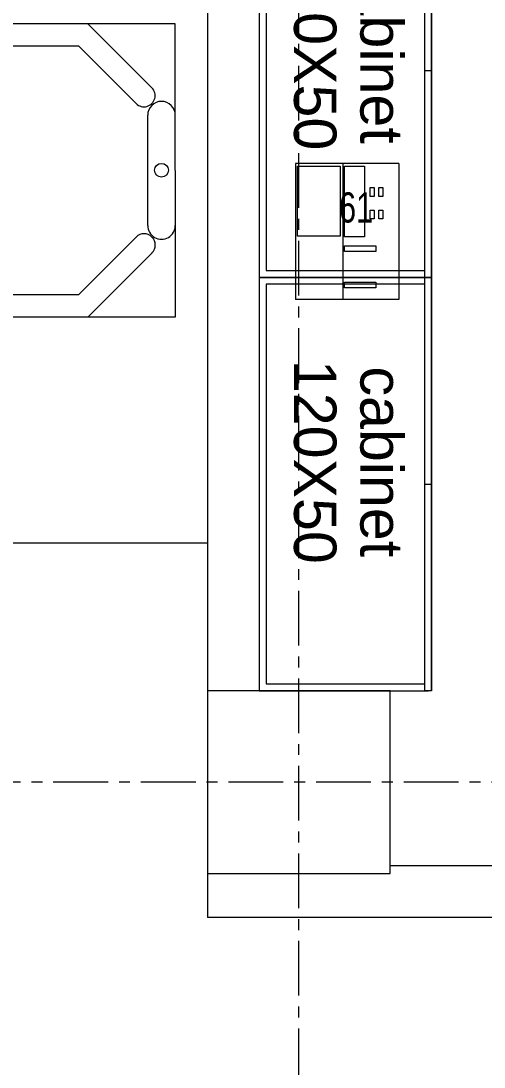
# Model space of a CAD drawing. Header units: millimetres. Extents: x 26027 to 581921, y 7230 to 233891.
# Drawn here: x 494393 to 495736, y 192468 to 195504 of the extents above; entities that cross this region are included whole.
import ezdxf

# ---------------------------------------------------------------- set-up
doc = ezdxf.new("R2010")
doc.units = ezdxf.units.MM
doc.header["$LTSCALE"] = 5
doc.linetypes.add('CENTER', pattern=[50.8, 31.75, -6.35, 6.35, -6.35])
doc.linetypes.add('HIDDEN2', pattern=[0.1875, 0.125, -0.0625])
doc.layers.get('0').update_dxf_attribs({"color": 252})
doc.layers.add('axes', color=252, linetype='Continuous')
for name, color, linetype, lineweight in [('Medical Equipment and Furniture', 252, 'Continuous', 0), ('Medical Equipment and Furniture1', 252, 'Continuous', 5), ('Structure', 252, 'Continuous', 5), ('Walls', 252, 'Continuous', 5)]:
    doc.layers.add(name, color=color, linetype=linetype, lineweight=lineweight)
doc.styles.add('Arial_13', font='arial.ttf', dxfattribs={"height": 122.941617})
doc.styles.add('X3G_ENTITY_257CFD', font='swisscl.ttf', dxfattribs={"height": 200})

# ---------------------------------------------------------------- blocks, each defined once
blk = doc.blocks.new('*X170')
at = {"color": 0}
for p, q in [((5, 3), (5, 3)), ((5, 3), (5, 3)), ((5, 3), (5, 3)), ((5, 3), (5, 3)), ((5, 3), (5, 3)), ((5, 3), (5, 3)), ((5, 3), (5, 3)), ((5, 3), (5, 3)), ((5, 3), (5, 3)), ((5, 3), (5, 3)), ((5, 3), (5, 3)), ((5, 3), (5, 3)), ((5, 3), (5, 3)), ((5, 3), (5, 3)), ((5, 3), (5, 3)), ((5, 3), (5, 3)), ((5, 3), (5, 3)), ((5, 3), (5, 3)), ((5, 3), (5, 3)), ((5, 3), (5, 3)), ((5, 3), (5, 3)), ((5, 3), (5, 3)), ((5, 3), (5, 3)), ((5, 3), (5, 3)), ((5, 3), (5, 3)), ((5, 3), (5, 3)), ((5, 3), (5, 3)), ((5, 3), (5, 3)), ((5, 3), (5, 3)), ((5, 3), (5, 3)), ((5, 3), (5, 3)), ((5, 3), (5, 3)), ((5, 3), (5, 3)), ((5, 3), (5, 3)), ((5, 3), (5, 3)), ((5, 3), (5, 3)), ((5, 3), (5, 3)), ((5, 3), (5, 3)), ((5, 3), (5, 3)), ((5, 3), (5, 3)), ((5, 3), (5, 3)), ((5, 3), (5, 3)), ((5, 3), (5, 3)), ((5, 3), (5, 3)), ((5, 3), (5, 3)), ((5, 3), (5, 3)), ((5, 3), (5, 3)), ((5, 3), (5, 3)), ((5, 3), (5, 3)), ((5, 3), (5, 3)), ((5, 3), (5, 3)), ((5, 3), (5, 3)), ((5, 3), (5, 3)), ((5, 3), (5, 3)), ((5, 3), (5, 3)), ((5, 3), (5, 3)), ((5, 3), (5, 3)), ((5, 3), (5, 3)), ((5, 3), (5, 3)), ((5, 3), (5, 3)), ((5, 3), (5, 3)), ((5, 3), (5, 3)), ((5, 3), (5, 3)), ((5, 3), (5, 3)), ((5, 3), (5, 3)), ((5, 3), (5, 3)), ((6, 3), (5, 3)), ((5, 3), (5, 3)), ((6, 3), (5, 3)), ((5, 3), (5, 3)), ((6, 3), (5, 3)), ((5, 3), (5, 3)), ((6, 3), (5, 3)), ((5, 3), (5, 3)), ((5, 3), (5, 3)), ((5, 3), (5, 3)), ((5, 3), (5, 3)), ((5, 3), (5, 3)), ((5, 3), (5, 3)), ((5, 3), (5, 3)), ((5, 3), (5, 3)), ((5, 3), (5, 3)), ((5, 3), (5, 3)), ((5, 3), (5, 3)), ((5, 3), (5, 3)), ((5, 3), (5, 3)), ((5, 3), (5, 3)), ((5, 3), (5, 3)), ((5, 3), (5, 3)), ((5, 3), (5, 3)), ((5, 3), (5, 3)), ((5, 3), (5, 3)), ((5, 3), (5, 3)), ((5, 3), (5, 3)), ((5, 3), (5, 3)), ((5, 3), (5, 3)), ((6, 3), (6, 3)), ((6, 3), (6, 3)), ((6, 3), (6, 3)), ((6, 3), (6, 3)), ((6, 3), (6, 3)), ((6, 3), (6, 3)), ((6, 3), (6, 3)), ((6, 3), (6, 3)), ((6, 3), (6, 3)), ((6, 3), (6, 3)), ((6, 3), (6, 3)), ((6, 3), (6, 3)), ((6, 3), (6, 3)), ((6, 3), (6, 3)), ((6, 3), (6, 3)), ((6, 3), (6, 3)), ((6, 3), (6, 3)), ((6, 3), (6, 3)), ((6, 3), (6, 3)), ((6, 3), (6, 3)), ((6, 3), (6, 3)), ((6, 3), (6, 3)), ((6, 3), (6, 3)), ((6, 3), (6, 3)), ((6, 3), (6, 3)), ((6, 3), (6, 3)), ((6, 3), (6, 3)), ((6, 3), (6, 3)), ((6, 3), (6, 3)), ((6, 3), (6, 3)), ((6, 3), (6, 3)), ((6, 3), (6, 3)), ((6, 3), (6, 3)), ((6, 3), (6, 3)), ((6, 3), (6, 3)), ((6, 3), (6, 3)), ((6, 3), (6, 3)), ((6, 3), (6, 3)), ((6, 3), (6, 3)), ((6, 3), (6, 3)), ((6, 3), (6, 3)), ((6, 3), (6, 3)), ((6, 3), (6, 3)), ((6, 3), (6, 3)), ((6, 3), (6, 3)), ((6, 3), (6, 3)), ((6, 3), (6, 3)), ((6, 3), (6, 3)), ((6, 3), (6, 3)), ((6, 3), (6, 3)), ((6, 3), (6, 3)), ((6, 3), (6, 3)), ((6, 3), (6, 3)), ((6, 3), (6, 3)), ((6, 3), (6, 3)), ((6, 3), (6, 3)), ((6, 3), (6, 3)), ((6, 3), (6, 3)), ((6, 3), (6, 3)), ((6, 3), (6, 3)), ((6, 3), (6, 3)), ((6, 3), (6, 3)), ((6, 3), (6, 3)), ((6, 3), (6, 3)), ((6, 3), (6, 3)), ((6, 3), (6, 3)), ((6, 3), (6, 3)), ((6, 3), (6, 3)), ((6, 3), (6, 3)), ((6, 3), (6, 3)), ((6, 3), (6, 3)), ((6, 3), (6, 3)), ((6, 3), (6, 3)), ((6, 3), (6, 3)), ((6, 3), (6, 3)), ((6, 3), (6, 3)), ((6, 3), (6, 3)), ((6, 3), (6, 3)), ((6, 3), (6, 3)), ((6, 3), (6, 3)), ((6, 3), (6, 3)), ((6, 3), (6, 3)), ((6, 3), (6, 3)), ((6, 3), (6, 3)), ((6, 3), (6, 3)), ((6, 3), (6, 3)), ((6, 3), (6, 3)), ((6, 3), (6, 3)), ((6, 3), (6, 3)), ((6, 3), (6, 3)), ((6, 3), (6, 3)), ((6, 3), (6, 3)), ((6, 3), (6, 3)), ((6, 3), (6, 3)), ((6, 3), (6, 3)), ((6, 3), (6, 3)), ((6, 3), (6, 3)), ((6, 3), (6, 3)), ((6, 3), (6, 3)), ((6, 3), (6, 3)), ((6, 3), (6, 3)), ((6, 3), (6, 3)), ((6, 3), (6, 3)), ((6, 3), (6, 3)), ((6, 3), (6, 3)), ((6, 3), (6, 3)), ((6, 3), (6, 3)), ((6, 3), (6, 3)), ((6, 3), (6, 3)), ((6, 3), (6, 3)), ((6, 3), (6, 3)), ((6, 3), (6, 3)), ((6, 3), (6, 3)), ((6, 3), (6, 3)), ((6, 3), (6, 3)), ((6, 3), (6, 3)), ((6, 3), (6, 3)), ((6, 3), (6, 3)), ((6, 3), (6, 3)), ((6, 3), (6, 3)), ((6, 3), (6, 3)), ((6, 3), (6, 3)), ((6, 3), (6, 3)), ((6, 3), (6, 3)), ((6, 3), (6, 3)), ((6, 3), (6, 3)), ((6, 3), (6, 3)), ((6, 3), (6, 3)), ((6, 3), (6, 3)), ((6, 3), (6, 3)), ((6, 3), (6, 3)), ((6, 3), (6, 3)), ((6, 3), (6, 3)), ((6, 3), (6, 3)), ((6, 3), (6, 3)), ((6, 3), (6, 3)), ((6, 3), (6, 3)), ((6, 3), (6, 3)), ((6, 3), (6, 3)), ((6, 3), (6, 3)), ((6, 3), (6, 3)), ((6, 3), (6, 3)), ((6, 3), (6, 3)), ((6, 3), (6, 3)), ((6, 3), (6, 3)), ((6, 3), (6, 3)), ((6, 3), (6, 3)), ((6, 3), (6, 3)), ((6, 3), (6, 3)), ((6, 3), (6, 3)), ((6, 3), (6, 3)), ((6, 3), (6, 3)), ((6, 3), (6, 3)), ((6, 3), (6, 3)), ((6, 3), (6, 3)), ((6, 3), (6, 3)), ((6, 3), (6, 3)), ((6, 3), (6, 3)), ((6, 3), (6, 3)), ((6, 3), (6, 3)), ((6, 3), (6, 3)), ((6, 3), (6, 3)), ((6, 3), (6, 3)), ((6, 3), (6, 3)), ((6, 3), (6, 3)), ((6, 3), (6, 3)), ((6, 3), (6, 3)), ((6, 3), (6, 3)), ((6, 3), (6, 3)), ((6, 3), (6, 3)), ((6, 3), (6, 3)), ((6, 3), (6, 3)), ((6, 3), (6, 3)), ((6, 3), (6, 3)), ((6, 3), (6, 3)), ((6, 3), (6, 3)), ((6, 3), (6, 3)), ((6, 3), (6, 3)), ((6, 3), (6, 3)), ((6, 3), (6, 3)), ((6, 3), (6, 3)), ((6, 3), (6, 3)), ((6, 3), (6, 3)), ((6, 3), (6, 3)), ((6, 3), (6, 3)), ((6, 3), (6, 3)), ((6, 3), (6, 3)), ((6, 3), (6, 3)), ((6, 3), (6, 3)), ((6, 3), (6, 3)), ((6, 3), (6, 3)), ((6, 3), (6, 3)), ((6, 3), (6, 3)), ((6, 3), (6, 3)), ((6, 3), (6, 3)), ((6, 3), (6, 3)), ((6, 3), (6, 3)), ((6, 3), (6, 3)), ((6, 3), (6, 3)), ((6, 3), (6, 3)), ((6, 3), (6, 3)), ((6, 3), (6, 3)), ((6, 3), (6, 3)), ((6, 3), (6, 3)), ((6, 3), (5, 3)), ((6, 3), (5, 3)), ((6, 3), (5, 3)), ((6, 3), (5, 3)), ((6, 3), (5, 3)), ((6, 3), (6, 3)), ((6, 3), (6, 3)), ((6, 3), (6, 3)), ((6, 3), (6, 3)), ((6, 3), (6, 3)), ((6, 3), (6, 3)), ((6, 3), (6, 3)), ((6, 3), (6, 3)), ((6, 3), (6, 3)), ((6, 3), (6, 3)), ((6, 3), (6, 3)), ((6, 3), (6, 3)), ((6, 3), (6, 3)), ((6, 3), (6, 3)), ((6, 3), (6, 3)), ((6, 3), (6, 3)), ((6, 3), (6, 3)), ((6, 3), (6, 3)), ((6, 3), (6, 3)), ((6, 3), (6, 3)), ((6, 3), (6, 3)), ((6, 3), (6, 3)), ((6, 3), (6, 3)), ((6, 3), (6, 3)), ((6, 3), (6, 3)), ((6, 3), (6, 3)), ((6, 3), (6, 3)), ((6, 3), (6, 3)), ((6, 3), (6, 3)), ((6, 3), (6, 3)), ((6, 3), (6, 3)), ((6, 3), (6, 3)), ((6, 3), (6, 3)), ((6, 3), (6, 3)), ((6, 3), (6, 3)), ((6, 3), (6, 3)), ((6, 3), (6, 3)), ((6, 3), (6, 3)), ((6, 3), (6, 3)), ((6, 3), (6, 3)), ((6, 3), (6, 3)), ((6, 3), (6, 3)), ((6, 3), (6, 3)), ((6, 3), (6, 3)), ((6, 3), (6, 3)), ((6, 3), (6, 3)), ((6, 3), (6, 3)), ((6, 3), (6, 3)), ((6, 3), (6, 3)), ((6, 3), (6, 3)), ((6, 3), (6, 3)), ((6, 3), (6, 3)), ((6, 3), (6, 3)), ((6, 3), (6, 3)), ((6, 3), (6, 3)), ((6, 3), (6, 3)), ((6, 3), (6, 3)), ((6, 3), (6, 3)), ((6, 3), (6, 3)), ((6, 3), (6, 3)), ((6, 3), (6, 3)), ((6, 3), (6, 3)), ((6, 3), (6, 3)), ((6, 3), (6, 3)), ((6, 3), (6, 3)), ((6, 3), (6, 3)), ((6, 3), (6, 3)), ((6, 3), (6, 3)), ((6, 3), (6, 3)), ((6, 3), (6, 3)), ((6, 3), (6, 3)), ((6, 3), (6, 3)), ((6, 3), (6, 3)), ((6, 3), (6, 3)), ((6, 3), (6, 3)), ((6, 3), (6, 3)), ((6, 3), (6, 3)), ((6, 3), (6, 3)), ((6, 3), (6, 3)), ((6, 3), (6, 3)), ((6, 3), (6, 3)), ((6, 3), (6, 3)), ((6, 3), (6, 3)), ((6, 3), (6, 3)), ((6, 3), (6, 3)), ((6, 3), (6, 3)), ((6, 3), (6, 3)), ((6, 3), (6, 3)), ((6, 3), (6, 3)), ((6, 3), (6, 3)), ((6, 3), (6, 3)), ((6, 3), (6, 3)), ((6, 3), (6, 3)), ((6, 3), (6, 3)), ((6, 3), (6, 3)), ((6, 3), (6, 3)), ((6, 3), (6, 3)), ((6, 3), (6, 3)), ((6, 3), (6, 3)), ((6, 3), (6, 3)), ((6, 3), (6, 3)), ((6, 3), (6, 3)), ((6, 3), (6, 3)), ((6, 3), (6, 3)), ((6, 3), (6, 3)), ((6, 3), (6, 3)), ((6, 3), (6, 3)), ((6, 3), (6, 3)), ((6, 3), (6, 3)), ((6, 3), (6, 3)), ((6, 3), (6, 3)), ((6, 3), (6, 3)), ((6, 3), (6, 3)), ((6, 3), (6, 3)), ((6, 3), (6, 3)), ((6, 3), (6, 3)), ((6, 3), (6, 3)), ((6, 3), (6, 3)), ((6, 3), (6, 3)), ((6, 3), (6, 3)), ((6, 3), (6, 3)), ((6, 3), (6, 3)), ((6, 3), (6, 3)), ((6, 3), (6, 3)), ((6, 3), (6, 3)), ((6, 3), (6, 3)), ((6, 3), (6, 3)), ((6, 3), (6, 3)), ((6, 3), (6, 3)), ((6, 3), (6, 3)), ((6, 3), (6, 3)), ((6, 3), (6, 3)), ((6, 3), (6, 3)), ((6, 3), (6, 3)), ((6, 3), (6, 3)), ((6, 3), (6, 3)), ((6, 3), (6, 3)), ((6, 3), (6, 3)), ((6, 3), (6, 3)), ((6, 3), (6, 3)), ((6, 3), (6, 3)), ((6, 3), (6, 3)), ((6, 3), (6, 3)), ((6, 3), (6, 3)), ((6, 3), (6, 3)), ((6, 3), (6, 3)), ((6, 3), (6, 3)), ((6, 3), (6, 3)), ((6, 3), (6, 3)), ((6, 3), (6, 3)), ((6, 3), (6, 3)), ((6, 3), (6, 3)), ((6, 3), (6, 3)), ((6, 3), (6, 3)), ((6, 3), (6, 3)), ((6, 3), (6, 3)), ((6, 3), (6, 3)), ((6, 3), (6, 3)), ((6, 3), (6, 3)), ((6, 3), (6, 3)), ((6, 3), (6, 3)), ((6, 3), (6, 3)), ((6, 3), (6, 3)), ((6, 3), (6, 3)), ((6, 3), (6, 3)), ((6, 3), (6, 3)), ((6, 3), (6, 3)), ((6, 3), (6, 3)), ((6, 3), (6, 3)), ((6, 3), (6, 3)), ((6, 3), (6, 3)), ((6, 3), (6, 3)), ((6, 3), (6, 3)), ((6, 3), (6, 3)), ((6, 3), (6, 3)), ((6, 3), (6, 3)), ((6, 3), (6, 3)), ((6, 3), (6, 3)), ((6, 3), (6, 3)), ((6, 3), (6, 3)), ((6, 3), (6, 3)), ((6, 3), (6, 3)), ((6, 3), (6, 3)), ((6, 3), (6, 3)), ((6, 3), (6, 3)), ((6, 3), (6, 3)), ((6, 3), (6, 3)), ((6, 3), (6, 3)), ((6, 3), (6, 3)), ((6, 3), (6, 3)), ((6, 3), (6, 3)), ((6, 3), (6, 3)), ((6, 3), (6, 3)), ((6, 3), (6, 3)), ((6, 3), (6, 3)), ((6, 3), (6, 3)), ((6, 3), (6, 3)), ((6, 3), (6, 3)), ((6, 3), (6, 3)), ((6, 3), (6, 3)), ((6, 3), (6, 3)), ((6, 3), (6, 3)), ((6, 3), (6, 3)), ((6, 3), (6, 3)), ((6, 3), (6, 3)), ((6, 3), (6, 3)), ((6, 3), (6, 3)), ((6, 3), (6, 3)), ((6, 3), (6, 3)), ((6, 3), (6, 3)), ((6, 3), (6, 3)), ((6, 3), (6, 3)), ((6, 3), (6, 3)), ((6, 3), (6, 3)), ((6, 3), (6, 3)), ((6, 3), (6, 3)), ((6, 3), (6, 3)), ((6, 3), (6, 3)), ((6, 3), (6, 3)), ((6, 3), (6, 3)), ((6, 3), (6, 3)), ((6, 3), (6, 3)), ((6, 3), (6, 3)), ((6, 3), (6, 3)), ((6, 3), (6, 3)), ((6, 3), (6, 3)), ((6, 3), (6, 3)), ((6, 3), (6, 3)), ((6, 3), (6, 3)), ((6, 3), (6, 3)), ((6, 3), (6, 3)), ((6, 3), (6, 3)), ((6, 3), (6, 3)), ((6, 3), (6, 3)), ((6, 3), (6, 3)), ((6, 3), (6, 3)), ((6, 3), (6, 3)), ((6, 3), (6, 3)), ((6, 3), (6, 3)), ((6, 3), (6, 3)), ((6, 3), (6, 3)), ((6, 3), (6, 3)), ((6, 3), (6, 3)), ((6, 3), (6, 3)), ((6, 3), (6, 3)), ((6, 3), (6, 3)), ((6, 3), (6, 3)), ((6, 3), (6, 3)), ((6, 3), (6, 3)), ((6, 3), (6, 3)), ((6, 3), (6, 3)), ((6, 3), (6, 3)), ((6, 3), (6, 3)), ((6, 3), (6, 3)), ((6, 3), (6, 3)), ((6, 3), (6, 3)), ((6, 3), (6, 3)), ((6, 3), (6, 3)), ((6, 3), (6, 3)), ((6, 3), (6, 3)), ((6, 3), (6, 3)), ((6, 3), (6, 3)), ((6, 3), (6, 3)), ((6, 3), (6, 3)), ((6, 3), (6, 3)), ((6, 3), (6, 3)), ((6, 3), (6, 3)), ((6, 3), (6, 3)), ((6, 3), (6, 3)), ((6, 3), (6, 3)), ((6, 3), (6, 3)), ((6, 3), (6, 3)), ((6, 3), (6, 3)), ((6, 3), (6, 3)), ((6, 3), (6, 3)), ((6, 3), (6, 3)), ((6, 3), (6, 3)), ((6, 3), (6, 3)), ((6, 3), (6, 3)), ((6, 3), (6, 3)), ((6, 3), (6, 3)), ((6, 3), (6, 3)), ((6, 3), (6, 3)), ((6, 3), (6, 3)), ((6, 3), (6, 3)), ((6, 3), (6, 3)), ((6, 3), (6, 3)), ((6, 3), (6, 3)), ((6, 3), (6, 3)), ((6, 3), (6, 3)), ((6, 3), (6, 3)), ((6, 3), (6, 3)), ((6, 3), (6, 3)), ((6, 3), (6, 3)), ((6, 3), (6, 3)), ((6, 3), (6, 3)), ((6, 3), (6, 3)), ((6, 3), (6, 3)), ((6, 3), (6, 3)), ((6, 3), (6, 3)), ((6, 3), (6, 3)), ((6, 3), (6, 3)), ((6, 3), (6, 3)), ((6, 3), (6, 3)), ((6, 3), (6, 3)), ((6, 3), (6, 3)), ((6, 3), (6, 3)), ((6, 3), (6, 3)), ((6, 3), (6, 3)), ((6, 3), (6, 3)), ((6, 3), (6, 3)), ((6, 3), (6, 3)), ((6, 3), (6, 3)), ((6, 3), (6, 3)), ((6, 3), (6, 3)), ((6, 3), (6, 3)), ((6, 3), (6, 3))]:
    blk.add_line(p, q, dxfattribs=at)
blk = doc.blocks.new('*X171')
at = {"color": 0}
for p, q in [((13, 1), (13, 1)), ((13, 1), (13, 1)), ((13, 1), (13, 1)), ((13, 1), (13, 1)), ((13, 1), (13, 1)), ((13, 1), (13, 1)), ((13, 1), (13, 1)), ((13, 1), (13, 1)), ((13, 1), (13, 1)), ((13, 1), (13, 1)), ((13, 1), (13, 1)), ((13, 1), (13, 1)), ((13, 1), (13, 1)), ((13, 1), (13, 1)), ((13, 1), (13, 1)), ((13, 1), (14, 1)), ((13, 1), (14, 1)), ((13, 1), (14, 1)), ((13, 1), (13, 1)), ((13, 1), (13, 1)), ((13, 1), (13, 1)), ((13, 1), (13, 1)), ((13, 1), (13, 1)), ((13, 1), (13, 1)), ((13, 1), (13, 1)), ((13, 1), (13, 1)), ((13, 1), (13, 1)), ((13, 1), (13, 1)), ((13, 1), (13, 1)), ((13, 1), (13, 1)), ((13, 1), (13, 1)), ((13, 1), (13, 1)), ((13, 1), (13, 1)), ((13, 1), (13, 1)), ((13, 1), (13, 1)), ((13, 1), (13, 1)), ((13, 1), (13, 1)), ((13, 1), (13, 1)), ((13, 1), (13, 1)), ((13, 1), (13, 1)), ((13, 1), (13, 1)), ((13, 1), (13, 1)), ((13, 1), (13, 1)), ((13, 1), (13, 1)), ((13, 1), (13, 1)), ((13, 1), (13, 1)), ((13, 1), (13, 1)), ((13, 1), (13, 1)), ((13, 1), (13, 1)), ((13, 1), (13, 1)), ((13, 1), (13, 1)), ((13, 1), (13, 1)), ((13, 1), (13, 1)), ((13, 1), (13, 1)), ((13, 1), (13, 1)), ((13, 1), (13, 1)), ((13, 1), (13, 1)), ((13, 1), (13, 1)), ((13, 1), (13, 1)), ((13, 1), (13, 1)), ((13, 1), (13, 1)), ((13, 1), (13, 1)), ((13, 1), (13, 1)), ((13, 1), (13, 1)), ((13, 1), (13, 1)), ((13, 1), (13, 1)), ((13, 1), (13, 1)), ((13, 1), (13, 1)), ((13, 1), (13, 1)), ((13, 1), (13, 1)), ((13, 1), (13, 1)), ((13, 1), (13, 1)), ((13, 1), (13, 1)), ((13, 1), (13, 1)), ((13, 1), (13, 1)), ((13, 1), (13, 1)), ((13, 1), (13, 1)), ((13, 1), (13, 1)), ((13, 1), (13, 1)), ((13, 1), (13, 1)), ((13, 1), (13, 1)), ((13, 1), (13, 1)), ((13, 1), (13, 1)), ((13, 1), (13, 1)), ((13, 1), (13, 1)), ((13, 1), (13, 1)), ((13, 1), (13, 1)), ((13, 1), (13, 1)), ((13, 1), (13, 1)), ((13, 1), (13, 1)), ((13, 1), (13, 1)), ((13, 1), (13, 1)), ((13, 1), (13, 1)), ((13, 1), (13, 1)), ((13, 1), (13, 1)), ((13, 1), (13, 1)), ((13, 1), (13, 1)), ((13, 1), (13, 1)), ((13, 1), (13, 1)), ((13, 1), (13, 1)), ((13, 1), (13, 1)), ((13, 1), (13, 1)), ((13, 1), (13, 1)), ((13, 1), (13, 1)), ((13, 1), (13, 1)), ((13, 1), (13, 1)), ((13, 1), (13, 1)), ((13, 1), (13, 1)), ((13, 1), (13, 1)), ((13, 1), (13, 1)), ((13, 1), (13, 1)), ((13, 1), (13, 1)), ((13, 1), (13, 1)), ((13, 1), (13, 1)), ((13, 1), (13, 1)), ((13, 1), (13, 1)), ((13, 1), (13, 1)), ((13, 1), (13, 1)), ((13, 1), (13, 1)), ((13, 1), (13, 1)), ((13, 1), (13, 1)), ((13, 1), (13, 1)), ((13, 1), (13, 1)), ((13, 1), (14, 1)), ((13, 0), (13, 0)), ((13, 0), (13, 0)), ((13, 0), (13, 0)), ((13, 0), (13, 0)), ((13, 0), (13, 0)), ((13, 0), (13, 0)), ((13, 0), (13, 0)), ((13, 0), (13, 0)), ((13, 0), (13, 0)), ((13, 0), (13, 0)), ((13, 0), (13, 0)), ((13, 0), (13, 0)), ((13, 0), (13, 0)), ((13, 0), (13, 0)), ((13, 0), (13, 0)), ((13, 0), (13, 0)), ((13, 0), (13, 0)), ((13, 0), (13, 0)), ((13, 0), (13, 0)), ((13, 0), (13, 0)), ((13, 0), (13, 0)), ((13, 0), (13, 0)), ((13, 0), (13, 0)), ((13, 0), (13, 0)), ((13, 0), (13, 0)), ((13, 0), (13, 0)), ((13, 0), (13, 0)), ((13, 0), (13, 0)), ((13, 0), (13, 0)), ((13, 0), (13, 0)), ((13, 0), (13, 0)), ((13, 0), (13, 0)), ((13, 0), (13, 0)), ((13, 0), (13, 0)), ((13, 0), (13, 0)), ((13, 0), (13, 0)), ((13, 0), (13, 0)), ((13, 0), (13, 0)), ((13, 0), (13, 0)), ((13, 0), (13, 0)), ((13, 0), (13, 0)), ((13, 0), (13, 0)), ((13, 0), (13, 0)), ((13, 0), (13, 0)), ((13, 0), (13, 0)), ((13, 0), (13, 0)), ((13, 0), (13, 0)), ((13, 0), (13, 0)), ((13, 0), (14, 0)), ((13, 0), (14, 0)), ((13, 0), (13, 0)), ((13, 0), (14, 0)), ((14, 1), (14, 1)), ((14, 1), (14, 1)), ((14, 1), (14, 1)), ((14, 1), (14, 1)), ((14, 1), (14, 1)), ((14, 1), (14, 1)), ((14, 1), (14, 1)), ((14, 1), (14, 1)), ((14, 1), (14, 1)), ((14, 1), (14, 1)), ((14, 1), (14, 1)), ((14, 1), (14, 1)), ((14, 1), (14, 1)), ((14, 1), (14, 1)), ((14, 1), (14, 1)), ((14, 1), (14, 1)), ((14, 1), (14, 1)), ((14, 1), (14, 1)), ((14, 1), (14, 1)), ((14, 1), (14, 1)), ((14, 1), (14, 1)), ((14, 1), (14, 1)), ((14, 1), (14, 1)), ((14, 1), (14, 1)), ((14, 1), (14, 1)), ((14, 1), (14, 1)), ((14, 1), (14, 1)), ((14, 1), (14, 1)), ((14, 1), (14, 1)), ((14, 1), (14, 1)), ((14, 1), (14, 1)), ((14, 1), (14, 1)), ((14, 1), (14, 1)), ((14, 1), (14, 1)), ((14, 1), (14, 1)), ((14, 1), (14, 1)), ((14, 1), (14, 1)), ((14, 1), (14, 1)), ((14, 1), (14, 1)), ((14, 1), (14, 1)), ((14, 1), (14, 1)), ((14, 1), (14, 1)), ((14, 1), (14, 1)), ((14, 1), (14, 1)), ((14, 1), (14, 1)), ((14, 1), (14, 1)), ((14, 1), (14, 1)), ((14, 1), (14, 1)), ((14, 1), (14, 1)), ((14, 1), (14, 1)), ((14, 1), (14, 1)), ((14, 1), (14, 1)), ((14, 1), (14, 1)), ((14, 1), (14, 1)), ((14, 1), (14, 1)), ((14, 1), (14, 1)), ((14, 1), (14, 1)), ((14, 1), (14, 1)), ((14, 1), (14, 1)), ((14, 1), (14, 1)), ((14, 1), (14, 1)), ((14, 1), (14, 1)), ((14, 1), (14, 1)), ((14, 1), (14, 1)), ((14, 1), (14, 1)), ((14, 1), (14, 1)), ((14, 1), (14, 1)), ((14, 1), (14, 1)), ((14, 1), (14, 1)), ((14, 1), (14, 1)), ((14, 1), (14, 1)), ((14, 1), (14, 1)), ((14, 1), (14, 1)), ((14, 1), (14, 1)), ((14, 1), (14, 1)), ((14, 1), (14, 1)), ((14, 1), (14, 1)), ((14, 1), (14, 1)), ((14, 1), (14, 1)), ((14, 1), (14, 1)), ((14, 1), (14, 1)), ((14, 1), (14, 1)), ((14, 1), (14, 1)), ((14, 1), (14, 1)), ((14, 1), (14, 1)), ((14, 1), (14, 1)), ((14, 1), (14, 1)), ((14, 1), (14, 1)), ((14, 1), (14, 1)), ((14, 1), (14, 1)), ((14, 1), (14, 1)), ((14, 1), (14, 1)), ((14, 1), (14, 1)), ((14, 1), (14, 1)), ((14, 0), (14, 0)), ((14, 0), (14, 0)), ((14, 0), (14, 0)), ((14, 0), (14, 0)), ((14, 0), (14, 0)), ((14, 0), (14, 0)), ((14, 0), (14, 0)), ((14, 0), (14, 0)), ((14, 0), (14, 0)), ((14, 0), (14, 0)), ((14, 0), (14, 0)), ((14, 0), (14, 0)), ((14, 0), (14, 0)), ((14, 0), (14, 0)), ((14, 0), (14, 0)), ((14, 0), (14, 0)), ((14, 0), (14, 0)), ((14, 0), (14, 0)), ((14, 0), (14, 0)), ((14, 0), (14, 0)), ((14, 0), (14, 0)), ((14, 0), (14, 0)), ((14, 0), (14, 0)), ((14, 0), (14, 0)), ((14, 0), (14, 0)), ((14, 0), (14, 0)), ((14, 0), (14, 0)), ((14, 0), (14, 0)), ((14, 0), (14, 0)), ((14, 0), (14, 0)), ((14, 0), (14, 0)), ((14, 0), (14, 0)), ((14, 0), (14, 0)), ((14, 0), (14, 0)), ((14, 0), (14, 0)), ((14, 0), (14, 0)), ((14, 0), (14, 0)), ((14, 0), (14, 0)), ((14, 0), (14, 0)), ((14, 0), (14, 0)), ((14, 0), (14, 0)), ((14, 0), (14, 0)), ((14, 0), (14, 0)), ((14, 0), (14, 0)), ((14, 0), (14, 0)), ((14, 0), (14, 0)), ((14, 0), (14, 0)), ((14, 0), (14, 0)), ((13, 0), (13, 0)), ((13, 0), (14, 0)), ((13, 0), (13, 0)), ((13, 0), (14, 0)), ((13, 0), (13, 0)), ((13, 0), (14, 0)), ((13, 0), (13, 0)), ((13, 0), (13, 0)), ((13, 0), (13, 0)), ((13, 0), (13, 0)), ((13, 0), (14, 0)), ((13, 0), (13, 0)), ((13, 0), (14, 0)), ((13, 0), (13, 0)), ((13, 0), (14, 0)), ((13, 0), (13, 0)), ((13, 0), (14, 0)), ((13, 0), (13, 0)), ((13, 0), (14, 0)), ((13, 0), (13, 0)), ((13, 0), (14, 0)), ((13, 0), (13, 0)), ((13, 0), (14, 0)), ((13, 0), (13, 0)), ((13, 0), (13, 0)), ((13, 0), (13, 0)), ((13, 0), (14, 0)), ((13, 0), (13, 0)), ((13, 0), (14, 0)), ((13, 0), (13, 0)), ((13, 0), (14, 0)), ((13, 0), (13, 0)), ((13, 0), (14, 0)), ((13, 0), (13, 0)), ((13, 0), (13, 0)), ((13, 0), (13, 0)), ((13, 0), (13, 0)), ((13, 0), (13, 0)), ((13, 0), (13, 0)), ((13, 0), (13, 0)), ((13, 0), (13, 0)), ((13, 0), (13, 0)), ((13, 0), (13, 0)), ((13, 0), (13, 0)), ((13, 0), (13, 0)), ((13, 0), (13, 0)), ((13, 0), (13, 0)), ((13, 0), (13, 0)), ((13, 0), (13, 0)), ((13, 0), (13, 0)), ((13, 0), (13, 0)), ((13, 0), (13, 0)), ((13, 0), (13, 0)), ((13, 0), (13, 0)), ((13, 0), (13, 0)), ((13, 0), (13, 0)), ((13, 0), (13, 0)), ((13, 0), (13, 0)), ((13, 0), (13, 0)), ((13, 0), (13, 0)), ((13, 0), (13, 0)), ((13, 0), (13, 0)), ((13, 0), (13, 0)), ((13, 0), (13, 0)), ((13, -1), (13, -1)), ((13, -1), (13, -1)), ((13, -1), (13, -1)), ((13, -1), (13, -1)), ((13, -1), (13, -1)), ((13, -1), (14, -1)), ((13, -1), (13, -1)), ((14, 0), (14, 0)), ((14, 0), (14, 0)), ((14, 0), (14, 0)), ((14, 0), (14, 0)), ((14, 0), (14, 0)), ((14, 0), (14, 0)), ((14, 0), (14, 0)), ((14, 0), (14, 0)), ((14, 0), (14, 0)), ((14, 0), (14, 0)), ((14, 0), (14, 0)), ((14, 0), (14, 0)), ((14, 0), (14, 0)), ((14, 0), (14, 0)), ((14, 0), (14, 0)), ((13, 0), (14, 0)), ((14, 0), (14, 0)), ((14, 0), (14, 0)), ((14, 0), (14, 0)), ((14, 0), (14, 0)), ((14, 0), (14, 0)), ((14, 0), (14, 0)), ((14, 0), (14, 0)), ((14, 0), (14, 0)), ((14, 0), (14, 0)), ((14, 0), (14, 0)), ((14, 0), (14, 0)), ((14, 0), (14, 0)), ((14, 0), (14, 0)), ((14, 0), (14, 0)), ((14, 0), (14, 0)), ((14, 0), (14, 0)), ((14, 0), (14, 0)), ((14, 0), (14, 0)), ((14, 0), (14, 0)), ((14, 0), (14, 0)), ((14, 0), (14, 0)), ((14, 0), (14, 0)), ((14, 0), (14, 0)), ((14, 0), (14, 0)), ((14, 0), (14, 0)), ((14, 0), (14, 0)), ((14, 0), (14, 0)), ((14, 0), (14, 0)), ((14, 0), (14, 0)), ((14, 0), (14, 0)), ((14, 0), (14, 0)), ((14, 0), (14, 0)), ((14, 0), (14, 0)), ((14, 0), (14, 0)), ((14, -1), (14, -1)), ((14, -1), (14, -1)), ((14, -1), (14, -1)), ((14, -1), (14, -1)), ((14, -1), (14, -1))]:
    blk.add_line(p, q, dxfattribs=at)
blk = doc.blocks.new('HF16786E-P')
at = {"layer": 'Medical Equipment and Furniture1'}
for p, q in [((0, 0.425), (-2.14, 0.425)), ((-0.2531, 0.425), (-0.0678, 0.2397)), ((0, -0.425), (0, 0.425)), ((-0.28, 0.36), (-1.86, 0.36)), ((-0.28, 0.36), (-0.1137, 0.1937)), ((-0.08, -0.16), (-0.08, 0.16)), ((-0.1136, -0.1936), (-0.28, -0.36)), ((-0.0676, -0.2396), (-0.2531, -0.425)), ((-1.86, -0.36), (-0.28, -0.36)), ((-2.14, -0.425), (0, -0.425))]:
    blk.add_line(p, q, dxfattribs=at)
for points in [[(0, 0.425), (0, 0.425), (0, 0.425), (0, 0.425), (0, 0.425), (0, 0.425), (0, 0.425), (0, 0.425), (0, 0.425), (0, 0.425), (0, 0.425), (0, 0.425), (0, 0.425), (0, 0.425), (0, 0.425), (0, 0.425), (0, 0.425), (0, 0.425), (0, 0.425), (0, 0.425), (0, 0.425), (0, 0.425), (0, 0.425), (0, 0.425), (0, 0.425), (0, 0.425), (0, 0.425), (0, 0.425), (0, 0.425), (0, 0.425), (0, 0.425), (0, 0.425), (0, 0.425), (0, 0.425), (0, 0.425), (0, 0.425), (0, 0.425), (0, 0.425), (0, 0.425), (0, 0.425), (0, 0.425), (0, 0.425), (0, 0.425), (0, 0.425), (0, 0.425), (0, 0.425), (0, 0.425), (0, 0.425), (0, 0.425), (0, 0.425), (0, 0.425), (0, 0.425), (0, 0.425), (0, 0.425), (0, 0.425), (0, 0.425), (0, 0.425), (0, 0.425), (0, 0.425), (0, 0.425), (0, 0.425), (0, 0.425), (0, 0.425), (0, 0.425), (0, 0.425), (0, 0.425), (0, 0.425), (0, 0.425), (0, 0.425), (0, 0.425), (0, 0.425), (0, 0.425), (0, 0.425), (0, 0.425), (0, 0.425), (0, 0.425), (0, 0.425), (0, 0.425), (0, 0.425), (0, 0.425), (0, 0.425), (0, 0.425), (0, 0.425), (0, 0.425), (0, 0.425), (0, 0.425), (0, 0.425), (0, 0.425), (0, 0.425), (0, 0.425), (0, 0.425), (0, 0.425), (0, 0.425), (0, 0.425), (0, 0.425), (0, 0.425), (0, 0.425), (0, 0.425), (0, 0.425), (0, 0.425), (0, 0.425), (0, 0.425), (0, 0.425), (0, 0.425), (0, 0.425), (0, 0.425), (0, 0.425), (0, 0.425), (0, 0.425), (0, 0.425), (0, 0.425), (0, 0.425), (0, 0.425), (0, 0.425), (0, 0.425), (0, 0.425), (0, 0.425), (0, 0.425), (0, 0.425), (0, 0.425), (0, 0.425), (0, 0.425), (0, 0.425), (0, 0.425), (0, 0.425), (0, 0.425), (0, 0.425), (0, 0.425), (0, 0.425), (0, 0.425), (0, 0.425), (0, 0.425), (0, 0.425), (0, 0.425), (0, 0.425), (0, 0.425), (0, 0.425), (0, 0.425), (0, 0.425), (0, 0.425), (0, 0.425), (0, 0.425), (0, 0.425), (0, 0.425), (0, 0.425), (0, 0.425), (0, 0.425), (0, 0.425), (0, 0.425), (0, 0.425), (0, 0.425), (0, 0.425), (0, 0.425), (0, 0.425), (0, 0.425), (0, 0.425), (0, 0.425), (0, 0.425), (0, 0.425), (0, 0.425), (0, 0.425), (0, 0.425), (0, 0.425), (0, 0.425), (0, 0.425), (0, 0.425), (0, 0.425), (0, 0.425), (0, 0.425), (0, 0.425), (0, 0.425), (0, 0.425), (0, 0.425), (0, 0.425), (0, 0.425), (0, 0.425), (0, 0.425), (0, 0.425), (0, 0.425), (0, 0.425), (0, 0.425), (0, 0.425), (0, 0.425), (0, 0.425), (0, 0.425), (0, 0.425), (0, 0.425), (0, 0.425), (0, 0.425), (0, 0.425), (0, 0.425), (0, 0.425), (0, 0.425), (0, 0.425), (0, 0.425), (0, 0.425), (0, 0.425), (0, 0.425), (0, 0.425), (0, 0.425), (0, 0.425), (0, 0.425), (0, 0.425), (0, 0.425), (0, 0.425), (0, 0.425), (0, 0.425), (0, 0.425), (0, 0.425), (0, 0.425), (0, 0.425), (0, 0.425), (0, 0.425), (0, 0.425), (0, 0.425), (0, 0.425), (0, 0.425), (0, 0.425), (0, 0.425)], [(0, 0.425), (0, 0.425), (0, 0.425), (0, 0.425), (0, 0.425), (0, 0.425), (0, 0.425), (0, 0.425), (0, 0.425), (0, 0.425), (0, 0.425), (0, 0.425), (0, 0.425), (0, 0.425), (0, 0.425), (0, 0.425), (0, 0.425), (0, 0.425), (0, 0.425), (0, 0.425), (0, 0.425), (0, 0.425), (0, 0.425), (0, 0.425), (0, 0.425), (0, 0.425), (0, 0.425), (0, 0.425), (0, 0.425), (0, 0.425), (0, 0.425), (0, 0.425), (0, 0.425), (0, 0.425), (0, 0.425), (0, 0.425), (0, 0.425), (0, 0.425), (0, 0.425), (0, 0.425), (0, 0.425), (0, 0.425), (0, 0.425), (0, 0.425), (0, 0.425), (0, 0.425), (0, 0.425), (0, 0.425), (0, 0.425), (0, 0.425), (0, 0.425), (0, 0.425), (0, 0.425), (0, 0.425), (0, 0.425), (0, 0.425), (0, 0.425), (0, 0.425), (0, 0.425), (0, 0.425), (0, 0.425), (0, 0.425), (0, 0.425), (0, 0.425), (0, 0.425), (0, 0.425), (0, 0.425), (0, 0.425), (0, 0.425), (0, 0.425), (0, 0.425), (0, 0.425), (0, 0.425), (0, 0.425), (0, 0.425), (0, 0.425), (0, 0.425), (0, 0.425), (0, 0.425), (0, 0.425), (0, 0.425), (0, 0.425), (0, 0.425), (0, 0.425), (0, 0.425), (0, 0.425), (0, 0.425), (0, 0.425), (0, 0.425), (0, 0.425), (0, 0.425), (0, 0.425), (0, 0.425), (0, 0.425), (0, 0.425), (0, 0.425), (0, 0.425), (0, 0.425), (0, 0.425), (0, 0.425), (0, 0.425), (0, 0.425), (0, 0.425), (0, 0.425), (0, 0.425), (0, 0.425), (0, 0.425), (0, 0.425), (0, 0.425), (0, 0.425), (0, 0.425), (0, 0.425), (0, 0.425), (0, 0.425), (0, 0.425), (0, 0.425), (0, 0.425), (0, 0.425), (0, 0.425), (0, 0.425), (0, 0.425), (0, 0.425), (0, 0.425), (0, 0.425), (0, 0.425), (0, 0.425), (0, 0.425), (0, 0.425), (0, 0.425), (0, 0.425), (0, 0.425), (0, 0.425), (0, 0.425), (0, 0.425), (0, 0.425), (0, 0.425), (0, 0.425), (0, 0.425), (0, 0.425), (0, 0.425), (0, 0.425), (0, 0.425), (0, 0.425), (0, 0.425), (0, 0.425), (0, 0.425), (0, 0.425), (0, 0.425), (0, 0.425), (0, 0.425), (0, 0.425), (0, 0.425), (0, 0.425), (0, 0.425), (0, 0.425), (0, 0.425), (0, 0.425), (0, 0.425), (0, 0.425), (0, 0.425), (0, 0.425), (0, 0.425), (0, 0.425), (0, 0.425), (0, 0.425), (0, 0.425), (0, 0.425), (0, 0.425), (0, 0.425), (0, 0.425), (0, 0.425), (0, 0.425), (0, 0.425), (0, 0.425), (0, 0.425), (0, 0.425), (0, 0.425), (0, 0.425), (0, 0.425), (0, 0.425), (0, 0.425), (0, 0.425), (0, 0.425), (0, 0.425), (0, 0.425), (0, 0.425), (0, 0.425), (0, 0.425), (0, 0.425), (0, 0.425), (0, 0.425), (0, 0.425), (0, 0.425), (0, 0.425), (0, 0.425), (0, 0.425), (0, 0.425), (0, 0.425), (0, 0.425), (0, 0.425), (0, 0.425), (0, 0.425), (0, 0.425), (0, 0.425), (0, 0.425), (0, 0.425), (0, 0.425), (0, 0.425), (0, 0.425), (0, 0.425), (0, 0.425), (0, 0.425), (0, 0.425), (0, 0.425)], [(0, 0.425), (0, 0.425), (0, 0.425), (0, 0.425), (0, 0.425), (0, 0.425), (0, 0.425), (0, 0.425), (0, 0.425), (0, 0.425), (0, 0.425), (0, 0.425), (0, 0.425), (0, 0.425), (0, 0.425), (0, 0.425), (0, 0.425), (0, 0.425), (0, 0.425), (0, 0.425), (0, 0.425), (0, 0.425), (0, 0.425), (0, 0.425), (0, 0.425), (0, 0.425), (0, 0.425), (0, 0.425), (0, 0.425), (0, 0.425), (0, 0.425), (0, 0.425), (0, 0.425), (0, 0.425), (0, 0.425), (0, 0.425), (0, 0.425), (0, 0.425), (0, 0.425), (0, 0.425), (0, 0.425), (0, 0.425), (0, 0.425), (0, 0.425), (0, 0.425), (0, 0.425), (0, 0.425), (0, 0.425), (0, 0.425), (0, 0.425), (0, 0.425), (0, 0.425), (0, 0.425), (0, 0.425), (0, 0.425), (0, 0.425), (0, 0.425), (0, 0.425), (0, 0.425), (0, 0.425), (0, 0.425), (0, 0.425), (0, 0.425), (0, 0.425), (0, 0.425), (0, 0.425), (0, 0.425), (0, 0.425), (0, 0.425), (0, 0.425), (0, 0.425), (0, 0.425), (0, 0.425), (0, 0.425), (0, 0.425), (0, 0.425), (0, 0.425), (0, 0.425), (0, 0.425), (0, 0.425), (0, 0.425), (0, 0.425), (0, 0.425), (0, 0.425), (0, 0.425), (0, 0.425), (0, 0.425), (0, 0.425), (0, 0.425), (0, 0.425), (0, 0.425), (0, 0.425), (0, 0.425), (0, 0.425), (0, 0.425), (0, 0.425), (0, 0.425), (0, 0.425), (0, 0.425), (0, 0.425), (0, 0.425), (0, 0.425), (0, 0.425), (0, 0.425), (0, 0.425), (0, 0.425), (0, 0.425), (0, 0.425), (0, 0.425), (0, 0.425), (0, 0.425), (0, 0.425), (0, 0.425), (0, 0.425), (0, 0.425), (0, 0.425), (0, 0.425), (0, 0.425), (0, 0.425), (0, 0.425), (0, 0.425), (0, 0.425), (0, 0.425), (0, 0.425), (0, 0.425), (0, 0.425), (0, 0.425), (0, 0.425), (0, 0.425), (0, 0.425), (0, 0.425), (0, 0.425), (0, 0.425), (0, 0.425), (0, 0.425), (0, 0.425), (0, 0.425), (0, 0.425), (0, 0.425), (0, 0.425), (0, 0.425), (0, 0.425), (0, 0.425), (0, 0.425), (0, 0.425), (0, 0.425), (0, 0.425), (0, 0.425), (0, 0.425), (0, 0.425), (0, 0.425), (0, 0.425), (0, 0.425), (0, 0.425), (0, 0.425), (0, 0.425), (0, 0.425), (0, 0.425), (0, 0.425), (0, 0.425), (0, 0.425), (0, 0.425), (0, 0.425), (0, 0.425), (0, 0.425), (0, 0.425), (0, 0.425), (0, 0.425), (0, 0.425), (0, 0.425), (0, 0.425), (0, 0.425), (0, 0.425), (0, 0.425), (0, 0.425), (0, 0.425), (0, 0.425), (0, 0.425), (0, 0.425), (0, 0.425), (0, 0.425), (0, 0.425), (0, 0.425), (0, 0.425), (0, 0.425), (0, 0.425), (0, 0.425), (0, 0.425), (0, 0.425), (0, 0.425), (0, 0.425), (0, 0.425), (0, 0.425), (0, 0.425), (0, 0.425), (0, 0.425), (0, 0.425), (0, 0.425), (0, 0.425), (0, 0.425), (0, 0.425), (0, 0.425), (0, 0.425), (0, 0.425), (0, 0.425), (0, 0.425), (0, 0.425), (0, 0.425), (0, 0.425), (0, 0.425), (0, 0.425), (0, 0.425), (0, 0.425), (0, 0.425), (0, 0.425), (0, 0.425), (0, 0.425), (0, 0.425), (0, 0.425), (0, 0.425), (0, 0.425), (0, 0.425), (0, 0.425), (0, 0.425), (0, 0.425), (0, 0.425), (0, 0.425), (0, 0.425), (0, 0.425), (0, 0.425), (0, 0.425), (0, 0.425), (0, 0.425), (0, 0.425), (0, 0.425), (0, 0.425), (0, 0.425), (0, 0.425), (0, 0.425), (0, 0.425), (0, 0.425), (0, 0.425), (0, 0.425), (0, 0.425), (0, 0.425), (0, 0.425), (0, 0.425), (0, 0.425), (0, 0.425), (0, 0.425), (0, 0.425), (0, 0.425), (0, 0.425), (0, 0.425), (0, 0.425), (0, 0.425), (0, 0.425), (0, 0.425), (0, 0.425), (0, 0.425), (0, 0.425), (0, 0.425), (0, 0.425), (0, 0.425), (0, 0.425), (0, 0.425), (0, 0.425), (0, 0.425), (0, 0.425), (0, 0.425), (0, 0.425), (0, 0.425), (0, 0.425), (0, 0.425), (0, 0.425), (0, 0.425), (0, 0.425)]]:
    blk.add_lwpolyline(points, close=True, dxfattribs=at)
for points in [[(0, 0.425), (0, 0.425), (0, 0.425), (0, 0.425), (0, 0.425), (0, 0.425), (0, 0.425), (0, 0.425), (0, 0.425), (0, 0.425), (0, 0.425), (0, 0.425), (0, 0.425), (0, 0.425), (0, 0.425)], [(0, 0.425), (0, 0.425), (0, 0.425), (0, 0.425), (0, 0.425), (0, 0.425), (0, 0.425), (0, 0.425), (0, 0.425), (0, 0.425), (0, 0.425), (0, 0.425), (0, 0.425), (0, 0.425), (0, 0.425), (0, 0.425), (0, 0.425), (0, 0.425), (0, 0.425), (0, 0.425), (0, 0.425), (0, 0.425), (0, 0.425), (0, 0.425), (0, 0.425), (0, 0.425), (0, 0.425), (0, 0.425), (0, 0.425), (0, 0.425), (0, 0.425), (0, 0.425), (0, 0.425), (0, 0.425), (0, 0.425), (0, 0.425), (0, 0.425), (0, 0.425), (0, 0.425), (0, 0.425), (0, 0.425), (0, 0.425), (0, 0.425), (0, 0.425), (0, 0.425), (0, 0.425), (0, 0.425), (0, 0.425), (0, 0.425), (0, 0.425), (0, 0.425), (0, 0.425), (0, 0.425), (0, 0.425), (0, 0.425), (0, 0.425), (0, 0.425), (0, 0.425), (0, 0.425), (0, 0.425), (0, 0.425), (0, 0.425), (0, 0.425), (0, 0.425), (0, 0.425), (0, 0.425), (0, 0.425), (0, 0.425), (0, 0.425), (0, 0.425), (0, 0.425), (0, 0.425), (0, 0.425), (0, 0.425), (0, 0.425), (0, 0.425), (0, 0.425), (0, 0.425), (0, 0.425), (0, 0.425), (0, 0.425), (0, 0.425), (0, 0.425), (0, 0.425), (0, 0.425), (0, 0.425), (0, 0.425), (0, 0.425), (0, 0.425)], [(0, 0.425), (0, 0.425), (0, 0.425), (0, 0.425), (0, 0.425), (0, 0.425), (0, 0.425), (0, 0.425), (0, 0.425), (0, 0.425), (0, 0.425), (0, 0.425), (0, 0.425), (0, 0.425), (0, 0.425), (0, 0.425), (0, 0.425), (0, 0.425), (0, 0.425), (0, 0.425), (0, 0.425), (0, 0.425), (0, 0.425), (0, 0.425), (0, 0.425), (0, 0.425), (0, 0.425), (0, 0.425), (0, 0.425), (0, 0.425), (0, 0.425), (0, 0.425), (0, 0.425), (0, 0.425), (0, 0.425), (0, 0.425), (0, 0.425), (0, 0.425), (0, 0.425), (0, 0.425), (0, 0.425), (0, 0.425), (0, 0.425), (0, 0.425), (0, 0.425), (0, 0.425), (0, 0.425), (0, 0.425), (0, 0.425), (0, 0.425), (0, 0.425), (0, 0.425), (0, 0.425), (0, 0.425), (0, 0.425), (0, 0.425), (0, 0.425), (0, 0.425), (0, 0.425), (0, 0.425), (0, 0.425), (0, 0.425), (0, 0.425), (0, 0.425), (0, 0.425), (0, 0.425), (0, 0.425), (0, 0.425), (0, 0.425), (0, 0.425), (0, 0.425), (0, 0.425), (0, 0.425), (0, 0.425), (0, 0.425), (0, 0.425), (0, 0.425), (0, 0.425), (0, 0.425), (0, 0.425), (0, 0.425), (0, 0.425), (0, 0.425), (0, 0.425), (0, 0.425), (0, 0.425), (0, 0.425), (0, 0.425), (0, 0.425), (0, 0.425), (0, 0.425), (0, 0.425), (0, 0.425), (0, 0.425), (0, 0.425), (0, 0.425), (0, 0.425), (0, 0.425), (0, 0.425), (0, 0.425), (0, 0.425), (0, 0.425), (0, 0.425), (0, 0.425), (0, 0.425), (0, 0.425), (0, 0.425), (0, 0.425), (0, 0.425), (0, 0.425), (0, 0.425)], [(0, 0.425), (0, 0.425), (0, 0.425), (0, 0.425), (0, 0.425), (0, 0.425), (0, 0.425), (0, 0.425), (0, 0.425), (0, 0.425), (0, 0.425), (0, 0.425), (0, 0.425), (0, 0.425), (0, 0.425), (0, 0.425), (0, 0.425), (0, 0.425), (0, 0.425), (0, 0.425), (0, 0.425), (0, 0.425), (0, 0.425), (0, 0.425), (0, 0.425), (0, 0.425), (0, 0.425), (0, 0.425), (0, 0.425), (0, 0.425), (0, 0.425), (0, 0.425), (0, 0.425), (0, 0.425), (0, 0.425), (0, 0.425), (0, 0.425), (0, 0.425), (0, 0.425), (0, 0.425), (0, 0.425), (0, 0.425), (0, 0.425), (0, 0.425), (0, 0.425), (0, 0.425), (0, 0.425), (0, 0.425), (0, 0.425), (0, 0.425), (0, 0.425), (0, 0.425), (0, 0.425), (0, 0.425)], [(0, 0.425), (0, 0.425), (0, 0.425), (0, 0.425), (0, 0.425), (0, 0.425), (0, 0.425), (0, 0.425), (0, 0.425), (0, 0.425), (0, 0.425), (0, 0.425), (0, 0.425), (0, 0.425), (0, 0.425), (0, 0.425), (0, 0.425)], [(0, 0.425), (0, 0.425), (0, 0.425), (0, 0.425), (0, 0.425), (0, 0.425), (0, 0.425), (0, 0.425), (0, 0.425), (0, 0.425)], [(0, 0.425), (0, 0.425), (0, 0.425), (0, 0.425), (0, 0.425), (0, 0.425), (0, 0.425), (0, 0.425), (0, 0.425), (0, 0.425)], [(0, 0.425), (0, 0.425), (0, 0.425), (0, 0.425), (0, 0.425), (0, 0.425), (0, 0.425)], [(0, 0.425), (0, 0.425), (0, 0.425), (0, 0.425), (0, 0.425), (0, 0.425), (0, 0.425), (0, 0.425), (0, 0.425), (0, 0.425), (0, 0.425), (0, 0.425)], [(0, 0.425), (0, 0.425), (0, 0.425), (0, 0.425), (0, 0.425), (0, 0.425), (0, 0.425)], [(0, 0.425), (0, 0.425), (0, 0.425), (0, 0.425), (0, 0.425), (0, 0.425), (0, 0.425), (0, 0.425), (0, 0.425), (0, 0.425)], [(0, 0.425), (0, 0.425), (0, 0.425), (0, 0.425), (0, 0.425), (0, 0.425), (0, 0.425), (0, 0.425)], [(0, 0.425), (0, 0.425), (0, 0.425), (0, 0.425), (0, 0.425), (0, 0.425), (0, 0.425), (0, 0.425), (0, 0.425), (0, 0.425), (0, 0.425), (0, 0.425), (0, 0.425), (0, 0.425), (0, 0.425), (0, 0.425), (0, 0.425), (0, 0.425)], [(0, 0.425), (0, 0.425), (0, 0.425), (0, 0.425), (0, 0.425), (0, 0.425), (0, 0.425), (0, 0.425), (0, 0.425), (0, 0.425)], [(0, 0.425), (0, 0.425), (0, 0.425), (0, 0.425), (0, 0.425), (0, 0.425), (0, 0.425), (0, 0.425), (0, 0.425)]]:
    blk.add_lwpolyline(points, dxfattribs=at)
blk.add_circle((-0.04, 0), 0.02, dxfattribs=at)
for centre, radius, start, end in [((-0.0908, 0.2167), 0.0325, 225, 45), ((-0.04, 0.16), 0.04, 0, 180), ((-0.04, -0.16), 0.04, 180, 0), ((-0.0906, -0.2166), 0.0325, 315, 135)]:
    blk.add_arc(centre, radius, start, end, dxfattribs=at)
for name, xscale, yscale, zscale in [('*X170', 8.593299999999998e-11, 8.593299999999998e-11, 8.593299999999998e-11), ('*X171', 5.4996e-11, 5.4996e-11, 5.4996e-11)]:
    blk.add_blockref(name, (0, 0.425), dxfattribs=dict(at, xscale=xscale, yscale=yscale, zscale=zscale))
blk = doc.blocks.new('ME11129-P')
for p, q in [((0, 0.3), (0.395, 0.3)), ((0, 0), (0, 0.3)), ((0.395, 0), (0.395, 0.3)), ((0, 0.1631), (0.395, 0.1631)), ((0, 0), (0.395, 0))]:
    blk.add_line(p, q)
for points in [[(0.0075, 0.2943), (0.0075, 0.1703), (0.2112, 0.1703), (0.2112, 0.2943)], [(0.0075, 0.1574), (0.0075, 0.1), (0.2124, 0.1), (0.2124, 0.1574)], [(0.2393, 0.1574), (0.2393, 0.0673), (0.2557, 0.0673), (0.2557, 0.1574)], [(0.3447, 0.1574), (0.3447, 0.0673), (0.3611, 0.0673), (0.3611, 0.1574)], [(0.0696, 0.0837), (0.0696, 0.072), (0.0953, 0.072), (0.0953, 0.0837)], [(0.1351, 0.0837), (0.1351, 0.072), (0.1609, 0.072), (0.1609, 0.0837)], [(0.0696, 0.0579), (0.0696, 0.0462), (0.0953, 0.0462), (0.0953, 0.0579)], [(0.1351, 0.0579), (0.1351, 0.0462), (0.1609, 0.0462), (0.1609, 0.0579)]]:
    blk.add_lwpolyline(points, close=True)

msp = doc.modelspace()

# ---------------------------------------------------------------- linework, layer by layer
at = {"layer": 'axes', "linetype": 'CENTER', "lineweight": 0}
msp.add_line((544175.8, 193295.3, 2.4), (460984.3, 193295.3, 2.4), dxfattribs=at)
at = {"layer": 'Medical Equipment and Furniture'}
for p, q in [((495583.8, 194760.3, 0), (495583.8, 195960.3, 0)), ((495563.8, 195360.3, 0), (495583.8, 195360.3, 0)), ((495583.8, 193560.3, 0), (495583.8, 194760.3, 0)), ((495563.8, 194160.3, 0), (495583.8, 194160.3, 0)), ((492433.8, 193989.7, 0), (494933.8, 193989.7, 0))]:
    msp.add_line(p, q, dxfattribs=at)
at = {"layer": 'Medical Equipment and Furniture', "elevation": 0}
for points in [[(495583.8, 194760.3), (495563.8, 194760.3), (495563.8, 195960.3), (495583.8, 195960.3)], [(495583.8, 193560.3), (495563.8, 193560.3), (495563.8, 194760.3), (495583.8, 194760.3)]]:
    msp.add_lwpolyline(points, close=True, dxfattribs=at)
at = {"layer": 'Structure', "elevation": 0}
msp.add_lwpolyline([(494933.8, 193030.3), (495463.8, 193030.3), (495463.8, 193560.3), (494933.8, 193560.3)], close=True, dxfattribs=at)
at = {"layer": 'Walls'}
for p, q in [((494933.8, 200230.3, 0), (494933.8, 193560.3, 0)), ((495083.8, 200230.3, 0), (495083.8, 193560.3, 0)), ((494933.8, 193030.3, 0), (494933.8, 192902, 0))]:
    msp.add_line(p, q, dxfattribs=at)
at = {"layer": 'Walls', "ltscale": 10}
for p, q in [((498165.6, 193052, 0), (495463.8, 193052, 0)), ((498165.6, 192902, 0), (494933.8, 192902, 0))]:
    msp.add_line(p, q, dxfattribs=at)

# ---------------------------------------------------------------- block references
at = {"layer": 'Medical Equipment and Furniture', "lineweight": 0, "xscale": 1000, "yscale": 1000, "zscale": 1000, "rotation": 0.0149936594164208}
msp.add_blockref('HF16786E-P', (494840.7, 195071, 2.4), dxfattribs=at)

# ---------------------------------------------------------------- texts
at = {"layer": 'Medical Equipment and Furniture', "char_height": 122.942, "width": 859.967, "attachment_point": 2, "rotation": 270, "line_spacing_factor": 0.938532, "style": 'Arial_13', "bg_fill": 3, "box_fill_scale": 1.25, "bg_fill_color": 7, "bg_fill_transparency": 0}
for insert in [(495500.1, 195424.9, 0), (495500.1, 194224.9, 0)]:
    msp.add_mtext('cabinet 120X50', dxfattribs=dict(at, insert=insert))

# ---------------------------------------------------------------- next in the draw order: linework, layer by layer
at = {"layer": 'axes', "linetype": 'CENTER', "lineweight": 0}
msp.add_line((495198.8, 120285.6, 0), (495198.8, 210035.3, 0), dxfattribs=at)
at = {"layer": 'Medical Equipment and Furniture', "elevation": 0, "flags": 128}
for points in [[(495573.8, 195960.3), (495083.8, 195960.3), (495083.8, 194760.3), (495573.8, 194760.3)], [(495563.8, 195940.3), (495103.8, 195940.3), (495103.8, 194780.3), (495563.8, 194780.3)], [(495573.8, 194760.3), (495083.8, 194760.3), (495083.8, 193560.3), (495573.8, 193560.3)], [(495563.8, 194740.3), (495103.8, 194740.3), (495103.8, 193580.3), (495563.8, 193580.3)]]:
    msp.add_lwpolyline(points, dxfattribs=at)

# ---------------------------------------------------------------- next in the draw order: block references
at = {"layer": 'Medical Equipment and Furniture', "linetype": 'HIDDEN2', "ltscale": 5000, "extrusion": (-4.19218e-15, -8.55145e-16, -1), "xscale": 1000.000000000002, "yscale": 1000.000000000002, "zscale": 1000.000000000002, "rotation": 270.0001913008751}
msp.add_blockref('ME11129-P', (-495489, 195090.7, 0), dxfattribs=at)

# ---------------------------------------------------------------- next in the draw order: texts
at = {"layer": 'Medical Equipment and Furniture', "insert": (495364.9, 195006.9, 0), "char_height": 87.47, "width": 82.543, "attachment_point": 2, "style": 'X3G_ENTITY_257CFD'}
msp.add_mtext('61', dxfattribs=at)

doc.saveas('drawing.dxf')
